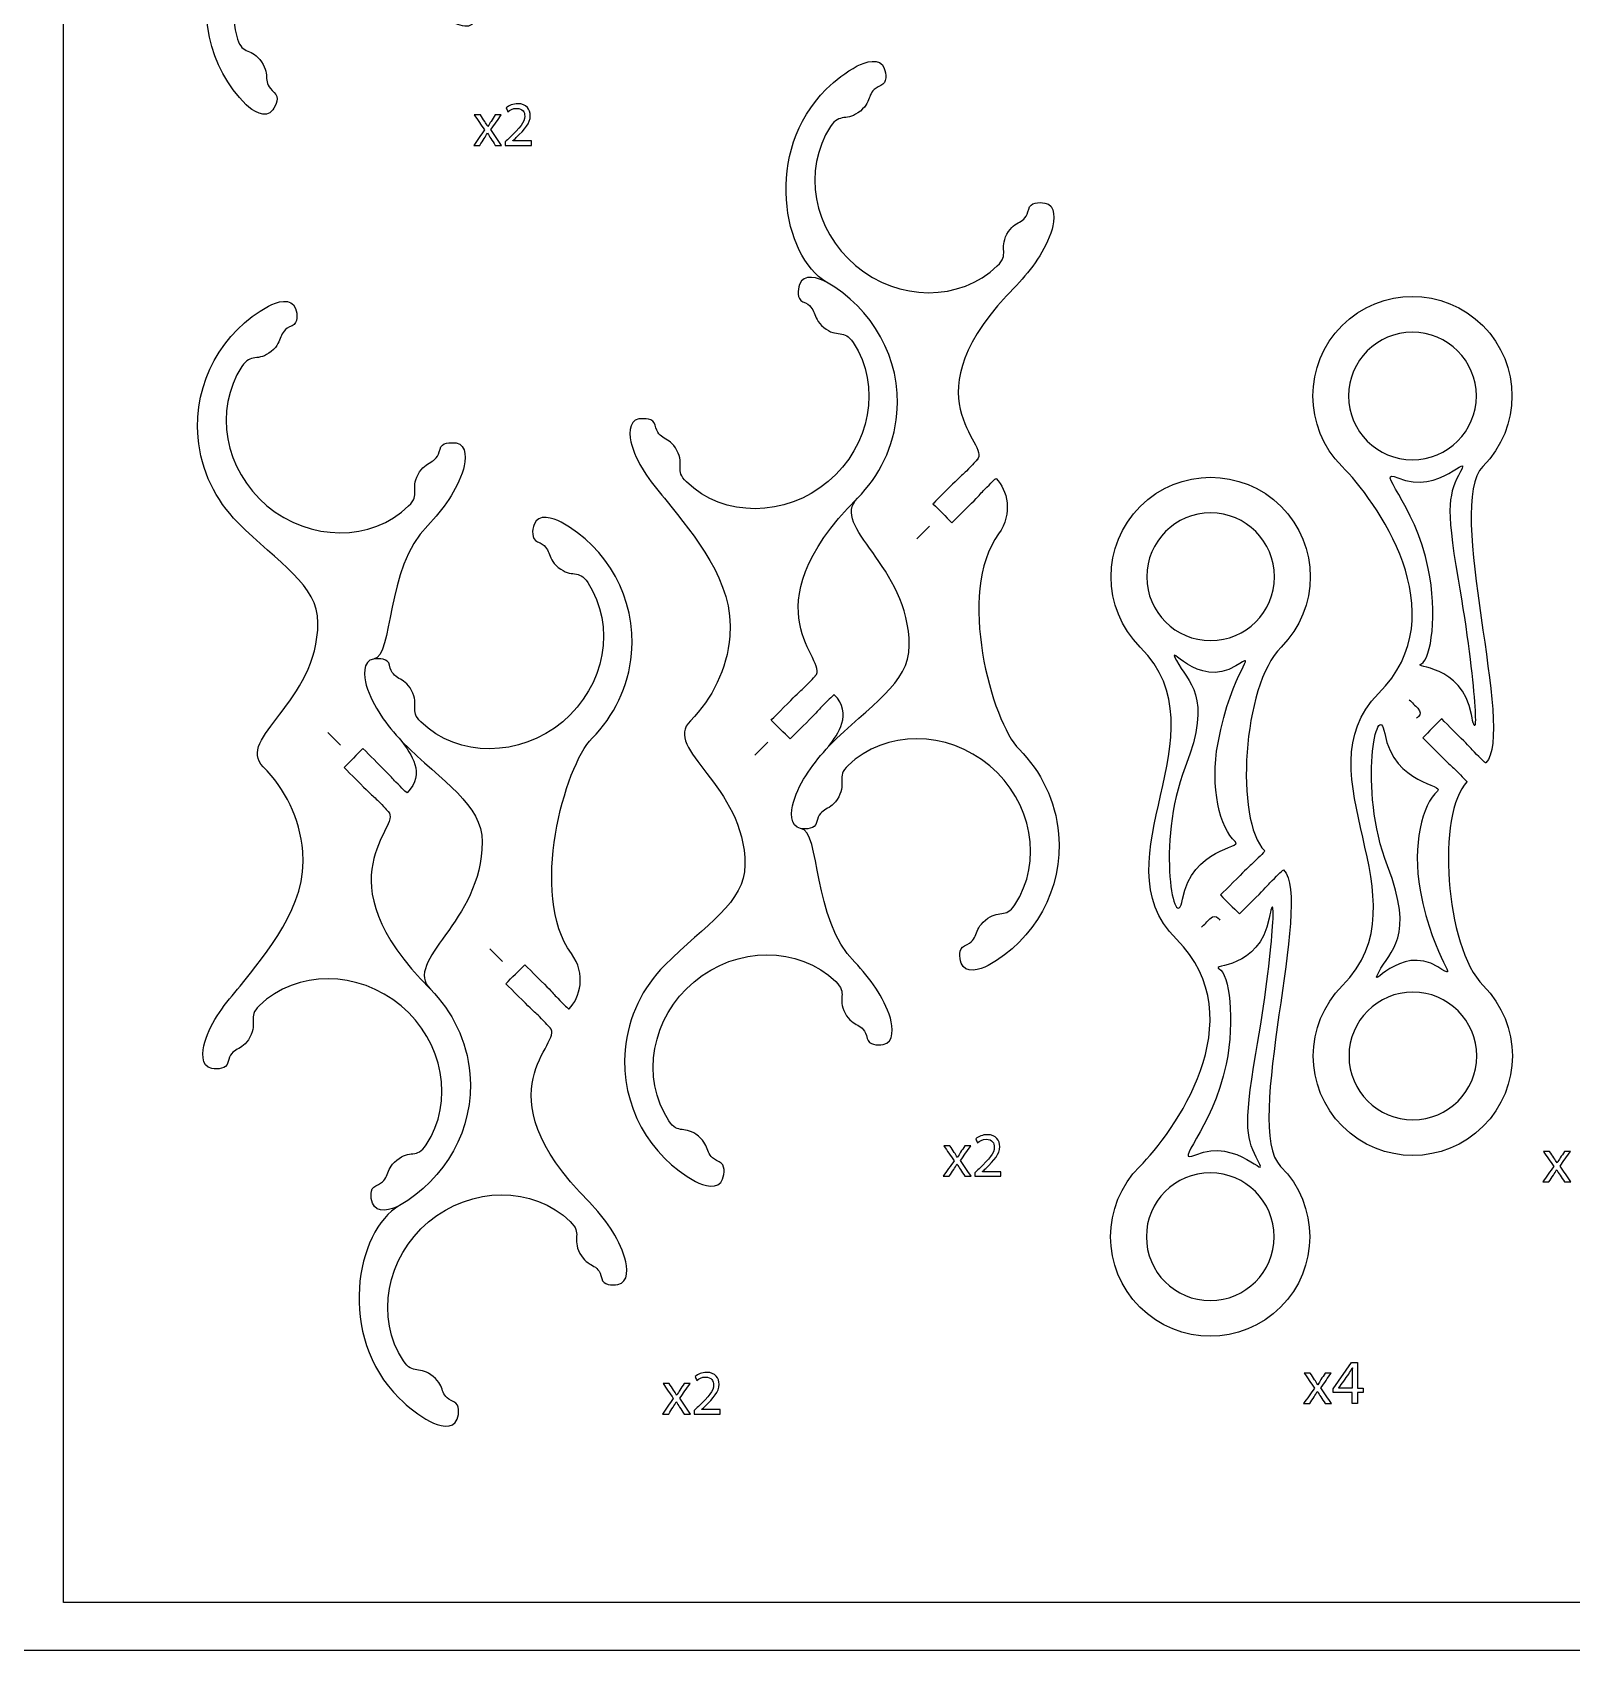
# Model space of a CAD drawing. Extents: x 0 to 620, y 0 to 360.
# Drawn here: x 210.1 to 382.6, y 0 to 181.4 of the extents above; entities that cross this region are included whole.
import ezdxf

# ---------------------------------------------------------------- set-up
doc = ezdxf.new("R2010")
doc.units = 0
doc.header["$MEASUREMENT"] = 0
doc.layers.add('DEFAULT', color=7, linetype='CONTINUOUS')

msp = doc.modelspace()

# ---------------------------------------------------------------- linework, layer by layer
at = {"layer": 'DEFAULT', "color": 36}
for points in [[(620, 0), (0, 0), (0, 360), (620, 360)], [(615.33, 5.38), (213.62, 5.38), (213.62, 355), (615.33, 355)], [(358.05, 27.69), (358.05, 28.94), (355.92, 28.94), (355.92, 29.35), (357.97, 32.28), (358.64, 32.28), (358.64, 29.43), (359.28, 29.43), (359.28, 28.94), (358.64, 28.94), (358.64, 27.69)]]:
    msp.add_lwpolyline(points, close=True, dxfattribs=at)
at = {"layer": 'DEFAULT', "color": 250}
for points in [[(310.69, 126.04), (309.26, 124.62)], [(244.69, 101.48), (243.27, 102.91)], [(292.55, 101.81), (291.12, 100.38)], [(262.83, 77.25), (261.4, 78.68)]]:
    msp.add_lwpolyline(points, dxfattribs=at)
at = {"layer": 'DEFAULT', "color": 1}
for points, knots in [([(237.91, 197.89), (234.79, 195.94), (232.05, 193.14), (230.69, 189.66), (228.41, 183.85), (229.94, 177.45), (234.09, 173.28), (234.78, 172.6), (236.31, 171.59), (237.07, 172.69), (237.44, 173.22), (237.86, 174.13), (237.25, 174.65), (235.79, 175.88), (236.89, 176.47), (235.83, 178.07), (234.75, 179.69), (233.67, 178.84), (233.13, 180.64), (231.48, 186.18), (234.53, 192.31), (240.24, 194.8), (245.97, 197.3), (252.62, 195.38), (255.49, 190.34), (256.43, 188.68), (255.21, 188.4), (255.56, 186.51), (255.86, 184.87), (257.2, 185.12), (257.06, 183.24), (257, 182.44), (257.95, 182.17), (258.59, 182.07), (259.85, 181.89), (260.21, 183.66), (260.2, 184.66), (260.34, 188.49), (258.51, 191.69), (255.96, 194.54), (248.61, 202.79), (259.64, 211.67), (259.06, 212.77), (258.98, 212.92), (258.73, 213.49), (258.28, 214.34), (258, 214.86), (257.85, 215.01), (257.4, 215.85), (256.99, 216.63), (255.75, 218.94), (255.75, 218.94), (256.63, 219.42), (257.51, 219.89), (258.39, 220.36), (258.39, 220.36), (259.63, 218.05), (260.05, 217.27), (260.51, 216.42), (260.55, 216.23), (260.83, 215.71), (261.29, 214.86), (261.66, 214.16), (261.7, 214.19), (265.09, 216.01), (264.08, 219.22), (261.95, 223.2), (261.12, 224.74), (259.47, 227.82), (258.64, 229.37), (255.33, 235.54), (249.34, 227.39), (256.9, 246.99), (260.99, 257.61), (262, 253.08), (265.17, 263.57), (265.8, 265.63), (264.68, 267.79), (262.66, 268.4), (262.61, 268.4), (262.38, 267.66), (262.1, 266.74), (261.93, 266.18), (261.92, 265.97), (261.65, 265.05), (261.39, 264.21), (260.63, 261.7), (260.63, 261.7), (259.67, 261.99), (258.72, 262.28), (257.76, 262.57), (257.76, 262.57), (258.52, 265.08), (258.77, 265.92), (259.05, 266.84), (259.15, 267.02), (259.33, 267.58), (259.6, 268.5), (259.83, 269.26), (259.79, 269.27), (259.25, 269.43), (261.42, 275.12), (260.76, 276.36), (259.94, 277.9), (258.29, 280.99), (257.46, 282.53), (256.67, 284.01), (253.46, 284.52), (252.79, 283.82), (252.75, 283.8), (253.12, 283.1), (253.57, 282.25), (253.85, 281.74), (253.99, 281.59), (254.45, 280.74), (254.86, 279.96), (256.1, 277.65), (256.1, 277.65), (255.22, 277.18), (254.34, 276.7), (253.46, 276.23), (253.46, 276.23), (252.22, 278.54), (251.81, 279.32), (251.34, 280.17), (251.29, 280.37), (251.02, 280.89), (250.56, 281.74), (250.19, 282.42), (250.14, 282.4), (249.26, 281.93), (249.09, 281.7), (248.69, 280.71), (248.68, 280.69), (246.75, 275.86), (246.75, 275.86), (247.05, 275.74), (247.36, 275.62), (247.67, 275.49), (260.66, 270.27), (232.83, 224.38), (245.83, 219.15), (246.05, 219.05), (246.44, 218.9), (246.75, 218.78), (246.75, 218.78), (244.82, 213.94), (244.81, 213.93), (243.07, 209.39), (243.38, 201.32), (237.91, 197.89)], [1, 1, 1, 1, 2, 2, 2, 3, 3, 3, 4, 4, 4, 5, 5, 5, 6, 6, 6, 7, 7, 7, 8, 8, 8, 9, 9, 9, 10, 10, 10, 11, 11, 11, 12, 12, 12, 13, 13, 13, 14, 14, 14, 15, 15, 15, 16, 16, 16, 17, 17, 17, 18, 18, 18, 26.502127, 26.502127, 26.502127, 27.502127, 27.502127, 27.502127, 28.502127, 28.502127, 28.502127, 29.502127, 29.502127, 29.502127, 30.502127, 30.502127, 30.502127, 31.502127, 31.502127, 31.502127, 32.502127, 32.502127, 32.502127, 33.502127, 33.502127, 33.502127, 34.502127, 34.502127, 34.502127, 35.502127, 35.502127, 35.502127, 36.502127, 36.502127, 36.502127, 37.502127, 37.502127, 37.502127, 46.007442, 46.007442, 46.007442, 47.007442, 47.007442, 47.007442, 48.007442, 48.007442, 48.007442, 49.007442, 49.007442, 49.007442, 50.007442, 50.007442, 50.007442, 51.007442, 51.007442, 51.007442, 52.007442, 52.007442, 52.007442, 53.007442, 53.007442, 53.007442, 54.007442, 54.007442, 54.007442, 55.007442, 55.007442, 55.007442, 63.514292, 63.514292, 63.514292, 64.514292, 64.514292, 64.514292, 65.514292, 65.514292, 65.514292, 66.514292, 66.514292, 66.514292, 67.514292, 67.514292, 67.514292, 68.514292, 68.514292, 68.514292, 71.320341, 71.320341, 71.320341, 72.320341, 72.320341, 72.320341, 73.320341, 73.320341, 73.320341, 74.320341, 74.320341, 74.320341, 75.320341, 75.320341, 75.320341, 75.320341]), ([(299.13, 153.4), (304.23, 150.47), (307.57, 144.88), (307.03, 138.66), (306.71, 134.93), (305.05, 131.64), (302.61, 129.17), (299.41, 125.97), (308.41, 121.62), (308.41, 112.65), (308.41, 108.42), (304.02, 106), (299.41, 101.39), (297.72, 99.53), (296.18, 97.52), (295.42, 95.1), (295.13, 94.14), (294.98, 92.33), (296.24, 92.16), (296.88, 92.07), (297.86, 92.06), (298.03, 92.84), (298.44, 94.68), (299.59, 93.98), (300.5, 95.69), (301.4, 97.38), (300.18, 97.88), (301.55, 99.21), (305.72, 103.24), (312.65, 103.19), (317.43, 99.18), (322.21, 95.17), (323.4, 88.43), (320.25, 83.59), (319.23, 82.01), (318.43, 83.13), (316.94, 81.88), (315.47, 80.65), (316.35, 79.77), (314.61, 79), (313.88, 78.68), (314.02, 77.69), (314.23, 77.07), (314.64, 75.8), (316.4, 76.33), (317.25, 76.8), (322.41, 79.62), (325.69, 85.32), (325.15, 91.55), (324.82, 95.27), (323.17, 98.57), (320.72, 101.03), (317.66, 104.11), (313.63, 118.61), (318.41, 125.17), (320.08, 127.46), (319.4, 130.11), (318.14, 131.37), (318.09, 131.42), (317.55, 130.85), (316.87, 130.17), (316.45, 129.75), (316.35, 129.58), (315.67, 128.89), (315.05, 128.27), (313.19, 126.42), (313.19, 126.42), (312.48, 127.13), (311.77, 127.83), (311.07, 128.54), (311.07, 128.54), (312.92, 130.4), (313.54, 131.02), (314.23, 131.7), (314.4, 131.8), (314.82, 132.22), (315.5, 132.9), (315.98, 133.46), (316.02, 133.49), (317.71, 135.18), (307.79, 140.38), (320.43, 153.03), (322.16, 154.86), (323.66, 156.9), (324.41, 159.32), (324.71, 160.27), (324.86, 162.08), (323.6, 162.26), (322.95, 162.35), (321.97, 162.36), (321.8, 161.58), (321.4, 159.73), (320.27, 160.48), (319.36, 158.77), (318.45, 157.07), (319.66, 156.53), (318.28, 155.21), (314.11, 151.18), (307.19, 151.22), (302.4, 155.24), (297.63, 159.24), (296.43, 165.99), (299.58, 170.83), (300.61, 172.41), (301.45, 171.33), (302.93, 172.57), (304.41, 173.81), (303.48, 174.65), (305.23, 175.42), (305.96, 175.74), (305.81, 176.73), (305.61, 177.35), (305.19, 178.62), (303.44, 178.08), (302.59, 177.62), (301.3, 176.91), (300.13, 176.03), (299.11, 175.01), (292.05, 168.07), (294.25, 156.21), (299.13, 153.4)], [1, 1, 1, 1, 2, 2, 2, 3, 3, 3, 4, 4, 4, 5, 5, 5, 6, 6, 6, 7, 7, 7, 8, 8, 8, 9, 9, 9, 10, 10, 10, 11, 11, 11, 12, 12, 12, 13, 13, 13, 14, 14, 14, 15, 15, 15, 16, 16, 16, 17, 17, 17, 18, 18, 18, 19, 19, 19, 20, 20, 20, 21, 21, 21, 22, 22, 22, 23, 23, 23, 31.513566, 31.513566, 31.513566, 32.513566, 32.513566, 32.513566, 33.513566, 33.513566, 33.513566, 34.513566, 34.513566, 34.513566, 35.513566, 35.513566, 35.513566, 36.513566, 36.513566, 36.513566, 37.513566, 37.513566, 37.513566, 38.513566, 38.513566, 38.513566, 39.513566, 39.513566, 39.513566, 40.513566, 40.513566, 40.513566, 41.513566, 41.513566, 41.513566, 42.513566, 42.513566, 42.513566, 43.513566, 43.513566, 43.513566, 44.513566, 44.513566, 44.513566, 45.513566, 45.513566, 45.513566, 46.513566, 46.513566, 46.513566, 47.513566, 47.513566, 47.513566, 48.513566, 48.513566, 48.513566, 48.513566]), ([(299.13, 153.4), (298.27, 153.87), (296.53, 154.4), (296.11, 153.13), (295.91, 152.51), (295.76, 151.52), (296.49, 151.2), (298.24, 150.43), (297.35, 149.56), (298.83, 148.32), (300.31, 147.08), (301.11, 148.2), (302.14, 146.61), (305.29, 141.77), (304.09, 135.03), (299.32, 131.03), (294.53, 127.01), (287.61, 126.97), (283.44, 130.99), (282.06, 132.32), (283.28, 132.83), (282.38, 134.53), (281.47, 136.24), (280.32, 135.52), (279.92, 137.36), (279.75, 138.14), (278.77, 138.13), (278.12, 138.05), (276.86, 137.87), (277.01, 136.06), (277.31, 135.11), (278.06, 132.68), (279.64, 130.71), (281.29, 128.81), (284.16, 125.07), (288.85, 119.93), (288.31, 113.71), (287.98, 109.99), (286.33, 106.69), (283.88, 104.22), (280.68, 101.03), (290, 97.05), (290, 88.08), (290, 83.85), (285.61, 81.43), (281, 76.82), (278.55, 74.36), (276.9, 71.06), (276.57, 67.33), (276.03, 61.11), (279.31, 55.41), (284.47, 52.59), (285.32, 52.12), (287.08, 51.58), (287.49, 52.85), (287.7, 53.47), (287.84, 54.47), (287.11, 54.79), (285.37, 55.56), (286.25, 56.43), (284.78, 57.67), (283.29, 58.91), (282.49, 57.8), (281.47, 59.37), (278.32, 64.22), (279.51, 70.96), (284.29, 74.96), (289.07, 78.98), (296, 79.02), (300.17, 74.99), (301.54, 73.67), (300.32, 73.16), (301.22, 71.46), (302.14, 69.75), (303.28, 70.47), (303.69, 68.63), (303.86, 67.85), (304.84, 67.85), (305.48, 67.94), (306.74, 68.12), (306.59, 69.93), (306.3, 70.88), (305.54, 73.3), (304.04, 75.35), (302.31, 77.17), (297.47, 82.01), (298.53, 91.82), (296.24, 92.16)], [0, 0, 0, 0, 1.034828, 1.034828, 1.034828, 2.069655, 2.069655, 2.069655, 3.104483, 3.104483, 3.104483, 4.13931, 4.13931, 4.13931, 5.174138, 5.174138, 5.174138, 6.208966, 6.208966, 6.208966, 7.243793, 7.243793, 7.243793, 8.278621, 8.278621, 8.278621, 9.313448, 9.313448, 9.313448, 10.348276, 10.348276, 10.348276, 11.383103, 11.383103, 11.383103, 12.417931, 12.417931, 12.417931, 13.452759, 13.452759, 13.452759, 14.487586, 14.487586, 14.487586, 15.522414, 15.522414, 15.522414, 16.557241, 16.557241, 16.557241, 17.592069, 17.592069, 17.592069, 18.626897, 18.626897, 18.626897, 19.661724, 19.661724, 19.661724, 20.696552, 20.696552, 20.696552, 21.731379, 21.731379, 21.731379, 22.766207, 22.766207, 22.766207, 23.801034, 23.801034, 23.801034, 24.835862, 24.835862, 24.835862, 25.87069, 25.87069, 25.87069, 26.905517, 26.905517, 26.905517, 27.940345, 27.940345, 27.940345, 28.975172, 28.975172, 28.975172, 30.01, 30.01, 30.01, 30.01]), ([(373.02, 99.5), (376.41, 102.88), (368.37, 128.42), (372.69, 132.74), (377.04, 137.1), (377.04, 144.16), (372.69, 148.52), (368.33, 152.87), (361.27, 152.87), (356.91, 148.52), (352.56, 144.16), (352.56, 137.1), (356.91, 132.74), (360.58, 129.07), (370.01, 116.28), (361, 107.27), (351.99, 98.26), (366.65, 84.24), (356.96, 74.54), (352.6, 70.19), (352.6, 63.12), (356.96, 58.77), (361.31, 54.41), (368.38, 54.41), (372.73, 58.77), (377.09, 63.12), (377.09, 70.19), (372.73, 74.54), (368.42, 78.86), (367.52, 93.99), (370.9, 97.37), (370.94, 97.41), (370.38, 97.96), (369.7, 98.65), (369.29, 99.06), (369.11, 99.16), (368.43, 99.84), (367.81, 100.47), (365.95, 102.32), (365.95, 102.32), (366.66, 103.03), (367.37, 103.74), (368.07, 104.45), (368.07, 104.45), (369.93, 102.59), (370.55, 101.97), (371.23, 101.28), (371.34, 101.11), (371.75, 100.7), (372.42, 100.03), (372.96, 99.5), (373.02, 99.5)], [1, 1, 1, 1, 2, 2, 2, 3, 3, 3, 4, 4, 4, 5, 5, 5, 6, 6, 6, 7, 7, 7, 8, 8, 8, 9, 9, 9, 10, 10, 10, 11, 11, 11, 12, 12, 12, 13, 13, 13, 14, 14, 14, 22.514273, 22.514273, 22.514273, 23.514273, 23.514273, 23.514273, 24.514273, 24.514273, 24.514273, 25.514273, 25.514273, 25.514273, 25.514273]), ([(251.28, 49.89), (250.41, 49.43), (248.67, 48.9), (248.25, 50.16), (248.05, 50.78), (247.9, 51.77), (248.63, 52.1), (250.38, 52.87), (249.49, 53.74), (250.97, 54.97), (252.45, 56.22), (253.25, 55.1), (254.28, 56.68), (257.43, 61.53), (256.23, 68.27), (251.46, 72.27), (246.67, 76.29), (239.75, 76.33), (235.58, 72.3), (234.2, 70.98), (235.43, 70.47), (234.52, 68.77), (233.61, 67.06), (232.46, 67.78), (232.06, 65.94), (231.89, 65.16), (230.91, 65.16), (230.26, 65.25), (229, 65.43), (229.15, 67.24), (229.45, 68.19), (230.2, 70.61), (231.78, 72.59), (233.43, 74.48), (236.3, 78.23), (240.99, 83.36), (240.45, 89.59), (240.12, 93.31), (238.47, 96.61), (236.02, 99.07), (232.83, 102.27), (242.14, 106.25), (242.14, 115.21), (242.14, 119.45), (237.75, 121.86), (233.14, 126.48), (230.69, 128.94), (229.04, 132.24), (228.72, 135.97), (228.17, 142.19), (231.45, 147.89), (236.61, 150.71), (237.46, 151.18), (239.22, 151.71), (239.63, 150.44), (239.84, 149.82), (239.98, 148.83), (239.25, 148.51), (237.51, 147.74), (238.39, 146.87), (236.92, 145.63), (235.43, 144.39), (234.63, 145.5), (233.61, 143.92), (230.46, 139.08), (231.65, 132.34), (236.43, 128.33), (241.21, 124.32), (248.14, 124.27), (252.31, 128.3), (253.68, 129.63), (252.46, 130.14), (253.36, 131.83), (254.28, 133.55), (255.42, 132.83), (255.83, 134.67), (256, 135.45), (256.98, 135.44), (257.63, 135.36), (258.88, 135.18), (258.73, 133.37), (258.44, 132.42), (257.68, 129.99), (256.18, 127.95), (254.45, 126.12), (249.61, 121.28), (250.67, 111.48), (248.38, 111.14)], [0, 0, 0, 0, 1.034828, 1.034828, 1.034828, 2.069655, 2.069655, 2.069655, 3.104483, 3.104483, 3.104483, 4.13931, 4.13931, 4.13931, 5.174138, 5.174138, 5.174138, 6.208966, 6.208966, 6.208966, 7.243793, 7.243793, 7.243793, 8.278621, 8.278621, 8.278621, 9.313448, 9.313448, 9.313448, 10.348276, 10.348276, 10.348276, 11.383103, 11.383103, 11.383103, 12.417931, 12.417931, 12.417931, 13.452759, 13.452759, 13.452759, 14.487586, 14.487586, 14.487586, 15.522414, 15.522414, 15.522414, 16.557241, 16.557241, 16.557241, 17.592069, 17.592069, 17.592069, 18.626897, 18.626897, 18.626897, 19.661724, 19.661724, 19.661724, 20.696552, 20.696552, 20.696552, 21.731379, 21.731379, 21.731379, 22.766207, 22.766207, 22.766207, 23.801034, 23.801034, 23.801034, 24.835862, 24.835862, 24.835862, 25.87069, 25.87069, 25.87069, 26.905517, 26.905517, 26.905517, 27.940345, 27.940345, 27.940345, 28.975172, 28.975172, 28.975172, 30.01, 30.01, 30.01, 30.01]), ([(357.65, 140.63), (357.65, 144.58), (360.85, 147.78), (364.8, 147.78), (368.75, 147.78), (371.96, 144.58), (371.96, 140.63), (371.96, 136.68), (368.75, 133.47), (364.8, 133.47), (360.85, 133.47), (357.65, 136.68), (357.65, 140.63)], [1, 1, 1, 1, 2, 2, 2, 3, 3, 3, 4, 4, 4, 5, 5, 5, 5]), ([(349.09, 86.32), (348.67, 85.91), (348.57, 85.74), (347.89, 85.05), (347.27, 84.43), (345.41, 82.58), (345.41, 82.58), (344.7, 83.28), (344, 83.99), (343.29, 84.7), (343.29, 84.7), (345.14, 86.55), (345.76, 87.18), (346.45, 87.86), (346.62, 87.96), (347.04, 88.37), (347.72, 89.06), (348.28, 89.61), (348.24, 89.65), (344.86, 93.03), (345.76, 108.16), (350.07, 112.48), (354.43, 116.83), (354.43, 123.9), (350.07, 128.25), (345.71, 132.61), (338.65, 132.61), (334.3, 128.25), (329.94, 123.9), (329.94, 116.83), (334.3, 112.48), (343.99, 102.78), (329.33, 88.76), (338.34, 79.75), (347.34, 70.74), (337.92, 57.95), (334.25, 54.28), (329.89, 49.92), (329.89, 42.86), (334.25, 38.5), (338.61, 34.15), (345.67, 34.15), (350.03, 38.5), (354.38, 42.86), (354.38, 49.92), (350.03, 54.28), (345.71, 58.6), (353.74, 84.14), (350.36, 87.52), (350.3, 87.52), (349.76, 86.99), (349.09, 86.32)], [1, 1, 1, 1, 2, 2, 2, 3, 3, 3, 11.513566, 11.513566, 11.513566, 12.513566, 12.513566, 12.513566, 13.513566, 13.513566, 13.513566, 14.513566, 14.513566, 14.513566, 15.513566, 15.513566, 15.513566, 16.513566, 16.513566, 16.513566, 17.513566, 17.513566, 17.513566, 18.513566, 18.513566, 18.513566, 19.513566, 19.513566, 19.513566, 20.513566, 20.513566, 20.513566, 21.513566, 21.513566, 21.513566, 22.513566, 22.513566, 22.513566, 23.513566, 23.513566, 23.513566, 24.513566, 24.513566, 24.513566, 25.513566, 25.513566, 25.513566, 25.513566]), ([(299.41, 101.39), (300.36, 102.71), (302.14, 105.02), (300, 107.14), (299.95, 107.19), (299.42, 106.62), (298.73, 105.94), (298.32, 105.52), (298.21, 105.35), (297.53, 104.66), (296.91, 104.04), (295.05, 102.19), (295.05, 102.19), (294.35, 102.89), (293.64, 103.6), (292.93, 104.31), (292.93, 104.31), (294.79, 106.17), (295.41, 106.79), (296.09, 107.47), (296.26, 107.57), (296.68, 107.99), (297.36, 108.67), (297.85, 109.22), (297.88, 109.26), (299.57, 110.95), (289.97, 116.53), (302.61, 129.17)], [0, 0, 0, 0, 1, 1, 1, 2, 2, 2, 3, 3, 3, 4, 4, 4, 12.513566, 12.513566, 12.513566, 13.513566, 13.513566, 13.513566, 14.513566, 14.513566, 14.513566, 15.513566, 15.513566, 15.513566, 16.513566, 16.513566, 16.513566, 16.513566]), ([(251.28, 49.89), (256.37, 52.82), (259.71, 58.42), (259.17, 64.64), (258.85, 68.37), (257.19, 71.66), (254.75, 74.13), (251.55, 77.33), (260.55, 81.68), (260.55, 90.64), (260.55, 94.88), (256.16, 97.29), (251.55, 101.91), (249.86, 103.77), (248.32, 105.78), (247.56, 108.2), (247.27, 109.15), (247.12, 110.96), (248.38, 111.14), (249.02, 111.23), (250.01, 111.23), (250.17, 110.45), (250.58, 108.61), (251.73, 109.32), (252.64, 107.61), (253.54, 105.91), (252.32, 105.41), (253.69, 104.09), (257.86, 100.06), (264.79, 100.1), (269.57, 104.12), (274.35, 108.12), (275.54, 114.87), (272.39, 119.71), (271.37, 121.29), (270.57, 120.17), (269.08, 121.42), (267.61, 122.65), (268.49, 123.53), (266.75, 124.3), (266.02, 124.62), (266.16, 125.61), (266.37, 126.23), (266.78, 127.5), (268.54, 126.96), (269.39, 126.5), (274.55, 123.67), (277.83, 117.97), (277.29, 111.75), (276.96, 108.03), (275.31, 104.73), (272.86, 102.26), (269.8, 99.19), (265.77, 84.68), (270.55, 78.13), (272.22, 75.84), (271.54, 73.19), (270.28, 71.93), (270.23, 71.88), (269.69, 72.44), (269.01, 73.13), (268.59, 73.54), (268.49, 73.72), (267.81, 74.4), (267.19, 75.02), (265.33, 76.88), (265.33, 76.88), (264.62, 76.17), (263.91, 75.46), (263.21, 74.75), (263.21, 74.75), (265.06, 72.9), (265.68, 72.28), (266.37, 71.59), (266.54, 71.5), (266.96, 71.08), (267.64, 70.39), (268.12, 69.84), (268.16, 69.81), (269.85, 68.12), (259.93, 62.91), (272.57, 50.27), (274.3, 48.44), (275.8, 46.4), (276.55, 43.98), (276.85, 43.02), (277, 41.21), (275.74, 41.04), (275.09, 40.95), (274.11, 40.94), (273.94, 41.72), (273.54, 43.56), (272.41, 42.81), (271.5, 44.53), (270.59, 46.22), (271.8, 46.76), (270.42, 48.09), (266.25, 52.12), (259.33, 52.07), (254.54, 48.06), (249.77, 44.05), (248.57, 37.31), (251.72, 32.47), (252.75, 30.89), (253.59, 31.97), (255.07, 30.72), (256.55, 29.49), (255.62, 28.65), (257.37, 27.88), (258.1, 27.56), (257.95, 26.57), (257.75, 25.95), (257.33, 24.68), (255.58, 25.21), (254.73, 25.68), (253.44, 26.38), (252.27, 27.26), (251.25, 28.29), (244.19, 35.22), (246.39, 47.09), (251.28, 49.89)], [1, 1, 1, 1, 2, 2, 2, 3, 3, 3, 4, 4, 4, 5, 5, 5, 6, 6, 6, 7, 7, 7, 8, 8, 8, 9, 9, 9, 10, 10, 10, 11, 11, 11, 12, 12, 12, 13, 13, 13, 14, 14, 14, 15, 15, 15, 16, 16, 16, 17, 17, 17, 18, 18, 18, 19, 19, 19, 20, 20, 20, 21, 21, 21, 22, 22, 22, 23, 23, 23, 31.513566, 31.513566, 31.513566, 32.513566, 32.513566, 32.513566, 33.513566, 33.513566, 33.513566, 34.513566, 34.513566, 34.513566, 35.513566, 35.513566, 35.513566, 36.513566, 36.513566, 36.513566, 37.513566, 37.513566, 37.513566, 38.513566, 38.513566, 38.513566, 39.513566, 39.513566, 39.513566, 40.513566, 40.513566, 40.513566, 41.513566, 41.513566, 41.513566, 42.513566, 42.513566, 42.513566, 43.513566, 43.513566, 43.513566, 44.513566, 44.513566, 44.513566, 45.513566, 45.513566, 45.513566, 46.513566, 46.513566, 46.513566, 47.513566, 47.513566, 47.513566, 48.513566, 48.513566, 48.513566, 48.513566]), ([(342.18, 127.52), (346.13, 127.52), (349.34, 124.32), (349.34, 120.36), (349.34, 116.41), (346.13, 113.21), (342.18, 113.21), (338.23, 113.21), (335.03, 116.41), (335.03, 120.36), (335.03, 124.32), (338.23, 127.52), (342.18, 127.52)], [1, 1, 1, 1, 2, 2, 2, 3, 3, 3, 4, 4, 4, 5, 5, 5, 5]), ([(251.55, 101.91), (252.5, 100.59), (254.28, 98.28), (252.14, 96.16), (252.09, 96.11), (251.56, 96.68), (250.87, 97.36), (250.46, 97.78), (250.35, 97.95), (249.67, 98.63), (248.84, 99.46), (248.02, 100.29), (247.19, 101.11), (246.49, 100.4), (245.78, 99.7), (245.07, 98.99), (245.07, 98.99), (246.93, 97.13), (247.55, 96.51), (248.23, 95.83), (248.4, 95.73), (248.82, 95.31), (249.5, 94.63), (249.99, 94.07), (250.02, 94.04), (251.71, 92.35), (242.11, 86.77), (254.75, 74.13)], [0, 0, 0, 0, 1, 1, 1, 2, 2, 2, 3, 3, 3, 12.927779, 12.927779, 12.927779, 21.441345, 21.441345, 21.441345, 22.441345, 22.441345, 22.441345, 23.441345, 23.441345, 23.441345, 24.441345, 24.441345, 24.441345, 25.441345, 25.441345, 25.441345, 25.441345]), ([(357.69, 66.66), (357.69, 70.61), (360.89, 73.81), (364.85, 73.81), (368.8, 73.81), (372, 70.61), (372, 66.66), (372, 62.7), (368.8, 59.5), (364.85, 59.5), (360.89, 59.5), (357.69, 62.7), (357.69, 66.66)], [1, 1, 1, 1, 2, 2, 2, 3, 3, 3, 4, 4, 4, 5, 5, 5, 5]), ([(342.14, 53.55), (346.09, 53.55), (349.3, 50.34), (349.3, 46.39), (349.3, 42.44), (346.09, 39.24), (342.14, 39.24), (338.19, 39.24), (334.98, 42.44), (334.98, 46.39), (334.98, 50.34), (338.19, 53.55), (342.14, 53.55)], [1, 1, 1, 1, 2, 2, 2, 3, 3, 3, 4, 4, 4, 5, 5, 5, 5])]:
    msp.add_open_spline(points, degree=3, knots=knots, dxfattribs=at)
at = {"layer": 'DEFAULT', "color": 36}
for points, knots in [([(263.13, 168.72), (263.13, 168.85), (263.13, 168.98), (263.13, 169.1), (263.29, 169.26), (263.45, 169.42), (263.61, 169.58), (264.79, 170.69), (265.31, 171.28), (265.32, 171.98), (265.32, 172.44), (265.1, 172.87), (264.41, 172.87), (263.99, 172.87), (263.65, 172.66), (263.44, 172.48), (263.37, 172.63), (263.31, 172.77), (263.24, 172.92), (263.56, 173.19), (264.01, 173.39), (264.54, 173.39), (265.53, 173.39), (265.94, 172.71), (265.94, 172.05), (265.94, 171.21), (265.33, 170.52), (264.36, 169.59), (264.24, 169.48), (264.12, 169.36), (263.99, 169.25), (263.99, 169.25), (263.99, 169.24), (263.99, 169.24), (264.68, 169.24), (265.37, 169.24), (266.06, 169.24), (266.06, 169.07), (266.06, 168.89), (266.06, 168.72), (265.08, 168.72), (264.1, 168.72), (263.13, 168.72)], [8.302, 8.302, 8.302, 8.302, 9.382, 9.382, 9.382, 11.306235, 11.306235, 11.306235, 12.306235, 12.306235, 12.306235, 13.306235, 13.306235, 13.306235, 14.306235, 14.306235, 14.306235, 15.666823, 15.666823, 15.666823, 16.666823, 16.666823, 16.666823, 17.666823, 17.666823, 17.666823, 18.666823, 18.666823, 18.666823, 20.083581, 20.083581, 20.083581, 20.123581, 20.123581, 20.123581, 25.965581, 25.965581, 25.965581, 27.425581, 27.425581, 27.425581, 35.727581, 35.727581, 35.727581, 35.727581]), ([(260.35, 172.14), (260.51, 171.89), (260.67, 171.65), (260.83, 171.4), (260.96, 171.21), (261.07, 171.04), (261.18, 170.85), (261.19, 170.85), (261.19, 170.85), (261.2, 170.85), (261.31, 171.05), (261.43, 171.23), (261.54, 171.41), (261.7, 171.65), (261.86, 171.89), (262.02, 172.14), (262.24, 172.14), (262.47, 172.14), (262.69, 172.14), (262.3, 171.59), (261.91, 171.04), (261.53, 170.49), (261.93, 169.9), (262.33, 169.31), (262.73, 168.72), (262.49, 168.72), (262.25, 168.72), (262.02, 168.72), (261.85, 168.98), (261.69, 169.23), (261.52, 169.49), (261.38, 169.69), (261.27, 169.88), (261.15, 170.08), (261.15, 170.08), (261.14, 170.08), (261.14, 170.08), (261.02, 169.87), (260.9, 169.7), (260.78, 169.49), (260.61, 169.23), (260.45, 168.98), (260.28, 168.72), (260.06, 168.72), (259.83, 168.72), (259.6, 168.72), (260, 169.3), (260.41, 169.88), (260.81, 170.47), (260.43, 171.02), (260.04, 171.58), (259.66, 172.14), (259.89, 172.14), (260.12, 172.14), (260.35, 172.14)], [0, 0, 0, 0, 2.49671, 2.49671, 2.49671, 3.49671, 3.49671, 3.49671, 3.55771, 3.55771, 3.55771, 4.55771, 4.55771, 4.55771, 7.026151, 7.026151, 7.026151, 8.927151, 8.927151, 8.927151, 14.655009, 14.655009, 14.655009, 20.702323, 20.702323, 20.702323, 22.702323, 22.702323, 22.702323, 25.304853, 25.304853, 25.304853, 26.304853, 26.304853, 26.304853, 26.344853, 26.344853, 26.344853, 27.344853, 27.344853, 27.344853, 29.937064, 29.937064, 29.937064, 31.877064, 31.877064, 31.877064, 37.89844, 37.89844, 37.89844, 43.66264, 43.66264, 43.66264, 45.62264, 45.62264, 45.62264, 45.62264]), ([(312.97, 56.58), (313.13, 56.34), (313.29, 56.09), (313.46, 55.85), (313.58, 55.66), (313.69, 55.48), (313.8, 55.29), (313.81, 55.29), (313.81, 55.29), (313.82, 55.29), (313.93, 55.5), (314.05, 55.67), (314.16, 55.86), (314.32, 56.1), (314.48, 56.34), (314.64, 56.58), (314.86, 56.58), (315.09, 56.58), (315.31, 56.58), (314.92, 56.03), (314.53, 55.48), (314.15, 54.93), (314.55, 54.34), (314.95, 53.76), (315.35, 53.17), (315.11, 53.17), (314.88, 53.17), (314.64, 53.17), (314.47, 53.42), (314.31, 53.68), (314.14, 53.94), (314.01, 54.14), (313.89, 54.33), (313.77, 54.53), (313.77, 54.53), (313.76, 54.53), (313.76, 54.53), (313.65, 54.32), (313.53, 54.14), (313.4, 53.94), (313.23, 53.68), (313.07, 53.42), (312.9, 53.17), (312.68, 53.17), (312.45, 53.17), (312.22, 53.17), (312.62, 53.75), (313.03, 54.33), (313.43, 54.91), (313.05, 55.47), (312.66, 56.03), (312.28, 56.58), (312.51, 56.58), (312.74, 56.58), (312.97, 56.58)], [0, 0, 0, 0, 2.49671, 2.49671, 2.49671, 3.49671, 3.49671, 3.49671, 3.55771, 3.55771, 3.55771, 4.55771, 4.55771, 4.55771, 7.026151, 7.026151, 7.026151, 8.927151, 8.927151, 8.927151, 14.655009, 14.655009, 14.655009, 20.702323, 20.702323, 20.702323, 22.702323, 22.702323, 22.702323, 25.304853, 25.304853, 25.304853, 26.304853, 26.304853, 26.304853, 26.344853, 26.344853, 26.344853, 27.344853, 27.344853, 27.344853, 29.937064, 29.937064, 29.937064, 31.877064, 31.877064, 31.877064, 37.89844, 37.89844, 37.89844, 43.66264, 43.66264, 43.66264, 45.62264, 45.62264, 45.62264, 45.62264]), ([(315.75, 53.17), (315.75, 53.3), (315.75, 53.42), (315.75, 53.55), (315.91, 53.71), (316.07, 53.86), (316.23, 54.02), (317.41, 55.14), (317.94, 55.73), (317.94, 56.42), (317.94, 56.89), (317.72, 57.32), (317.03, 57.32), (316.62, 57.32), (316.27, 57.11), (316.06, 56.93), (315.99, 57.08), (315.93, 57.22), (315.86, 57.37), (316.18, 57.64), (316.63, 57.83), (317.16, 57.83), (318.15, 57.83), (318.56, 57.16), (318.56, 56.5), (318.56, 55.65), (317.95, 54.97), (316.98, 54.04), (316.86, 53.92), (316.74, 53.81), (316.62, 53.7), (316.62, 53.69), (316.62, 53.69), (316.62, 53.68), (317.3, 53.68), (317.99, 53.68), (318.68, 53.68), (318.68, 53.51), (318.68, 53.34), (318.68, 53.17), (317.7, 53.17), (316.72, 53.17), (315.75, 53.17)], [8.302, 8.302, 8.302, 8.302, 9.382, 9.382, 9.382, 11.306235, 11.306235, 11.306235, 12.306235, 12.306235, 12.306235, 13.306235, 13.306235, 13.306235, 14.306235, 14.306235, 14.306235, 15.666823, 15.666823, 15.666823, 16.666823, 16.666823, 16.666823, 17.666823, 17.666823, 17.666823, 18.666823, 18.666823, 18.666823, 20.083581, 20.083581, 20.083581, 20.123581, 20.123581, 20.123581, 25.965581, 25.965581, 25.965581, 27.425581, 27.425581, 27.425581, 35.727581, 35.727581, 35.727581, 35.727581]), ([(380.17, 55.96), (380.33, 55.71), (380.49, 55.47), (380.65, 55.22), (380.78, 55.03), (380.89, 54.86), (381, 54.67), (381.01, 54.67), (381.01, 54.67), (381.02, 54.67), (381.13, 54.87), (381.25, 55.05), (381.36, 55.23), (381.52, 55.47), (381.68, 55.71), (381.84, 55.96), (382.06, 55.96), (382.29, 55.96), (382.51, 55.96), (382.12, 55.41), (381.73, 54.86), (381.34, 54.31), (381.74, 53.72), (382.14, 53.13), (382.54, 52.54), (382.31, 52.54), (382.07, 52.54), (381.84, 52.54), (381.67, 52.8), (381.5, 53.05), (381.34, 53.31), (381.2, 53.51), (381.09, 53.7), (380.97, 53.9), (380.97, 53.9), (380.96, 53.9), (380.96, 53.9), (380.84, 53.69), (380.72, 53.51), (380.6, 53.31), (380.43, 53.05), (380.27, 52.8), (380.1, 52.54), (379.87, 52.54), (379.65, 52.54), (379.42, 52.54), (379.82, 53.12), (380.23, 53.7), (380.63, 54.28), (380.25, 54.84), (379.86, 55.4), (379.47, 55.96), (379.7, 55.96), (379.94, 55.96), (380.17, 55.96)], [0, 0, 0, 0, 2.49671, 2.49671, 2.49671, 3.49671, 3.49671, 3.49671, 3.55771, 3.55771, 3.55771, 4.55771, 4.55771, 4.55771, 7.025316, 7.025316, 7.025316, 8.926316, 8.926316, 8.926316, 14.654175, 14.654175, 14.654175, 20.701488, 20.701488, 20.701488, 22.701488, 22.701488, 22.701488, 25.304018, 25.304018, 25.304018, 26.304018, 26.304018, 26.304018, 26.344018, 26.344018, 26.344018, 27.344018, 27.344018, 27.344018, 29.93623, 29.93623, 29.93623, 31.87623, 31.87623, 31.87623, 37.897605, 37.897605, 37.897605, 43.661805, 43.661805, 43.661805, 45.621805, 45.621805, 45.621805, 45.621805]), ([(284.29, 26.52), (284.29, 26.65), (284.29, 26.78), (284.29, 26.9), (284.45, 27.06), (284.61, 27.22), (284.78, 27.38), (285.95, 28.49), (286.48, 29.08), (286.48, 29.77), (286.48, 30.24), (286.26, 30.67), (285.57, 30.67), (285.16, 30.67), (284.81, 30.46), (284.6, 30.28), (284.53, 30.43), (284.47, 30.57), (284.4, 30.72), (284.72, 30.99), (285.17, 31.19), (285.7, 31.19), (286.69, 31.19), (287.1, 30.51), (287.1, 29.85), (287.1, 29.01), (286.49, 28.32), (285.52, 27.39), (285.4, 27.28), (285.28, 27.16), (285.16, 27.05), (285.16, 27.05), (285.16, 27.04), (285.16, 27.04), (285.84, 27.04), (286.53, 27.04), (287.22, 27.04), (287.22, 26.86), (287.22, 26.69), (287.22, 26.52), (286.24, 26.52), (285.26, 26.52), (284.29, 26.52)], [8.302, 8.302, 8.302, 8.302, 9.382, 9.382, 9.382, 11.306235, 11.306235, 11.306235, 12.306235, 12.306235, 12.306235, 13.306235, 13.306235, 13.306235, 14.306235, 14.306235, 14.306235, 15.666823, 15.666823, 15.666823, 16.666823, 16.666823, 16.666823, 17.666823, 17.666823, 17.666823, 18.666823, 18.666823, 18.666823, 20.083581, 20.083581, 20.083581, 20.123581, 20.123581, 20.123581, 25.965581, 25.965581, 25.965581, 27.425581, 27.425581, 27.425581, 35.727581, 35.727581, 35.727581, 35.727581]), ([(353.35, 31.11), (353.51, 30.86), (353.68, 30.62), (353.84, 30.37), (353.96, 30.18), (354.07, 30.01), (354.18, 29.81), (354.19, 29.81), (354.2, 29.81), (354.21, 29.81), (354.32, 30.02), (354.43, 30.2), (354.54, 30.38), (354.7, 30.62), (354.86, 30.86), (355.02, 31.11), (355.25, 31.11), (355.47, 31.11), (355.69, 31.11), (355.31, 30.56), (354.92, 30), (354.53, 29.45), (354.93, 28.87), (355.33, 28.28), (355.73, 27.69), (355.49, 27.69), (355.26, 27.69), (355.02, 27.69), (354.86, 27.95), (354.69, 28.2), (354.52, 28.46), (354.39, 28.66), (354.28, 28.85), (354.16, 29.05), (354.15, 29.05), (354.15, 29.05), (354.14, 29.05), (354.03, 28.84), (353.91, 28.66), (353.78, 28.46), (353.62, 28.2), (353.45, 27.95), (353.29, 27.69), (353.06, 27.69), (352.83, 27.69), (352.6, 27.69), (353.01, 28.27), (353.41, 28.85), (353.82, 29.43), (353.43, 29.99), (353.05, 30.55), (352.66, 31.11), (352.89, 31.11), (353.12, 31.11), (353.35, 31.11)], [0, 0, 0, 0, 2.49671, 2.49671, 2.49671, 3.49671, 3.49671, 3.49671, 3.55771, 3.55771, 3.55771, 4.55771, 4.55771, 4.55771, 7.026151, 7.026151, 7.026151, 8.927151, 8.927151, 8.927151, 14.655009, 14.655009, 14.655009, 20.702323, 20.702323, 20.702323, 22.702323, 22.702323, 22.702323, 25.304853, 25.304853, 25.304853, 26.304853, 26.304853, 26.304853, 26.344853, 26.344853, 26.344853, 27.344853, 27.344853, 27.344853, 29.937064, 29.937064, 29.937064, 31.877064, 31.877064, 31.877064, 37.89844, 37.89844, 37.89844, 43.66264, 43.66264, 43.66264, 45.62264, 45.62264, 45.62264, 45.62264]), ([(358.05, 29.43), (358.05, 29.94), (358.05, 30.45), (358.05, 30.96), (358.05, 31.2), (358.06, 31.44), (358.07, 31.68), (358.06, 31.68), (358.06, 31.68), (358.05, 31.68), (357.91, 31.41), (357.8, 31.21), (357.67, 31), (357.3, 30.48), (356.92, 29.96), (356.55, 29.44), (356.55, 29.44), (356.55, 29.43), (356.55, 29.43), (357.05, 29.43), (357.55, 29.43), (358.05, 29.43)], [4.262, 4.262, 4.262, 4.262, 8.603, 8.603, 8.603, 9.603, 9.603, 9.603, 9.663, 9.663, 9.663, 10.663, 10.663, 10.663, 16.109467, 16.109467, 16.109467, 16.149467, 16.149467, 16.149467, 20.411467, 20.411467, 20.411467, 20.411467]), ([(281.51, 29.94), (281.67, 29.69), (281.83, 29.45), (282, 29.2), (282.12, 29.01), (282.23, 28.84), (282.34, 28.65), (282.35, 28.65), (282.36, 28.65), (282.36, 28.65), (282.48, 28.85), (282.59, 29.03), (282.7, 29.21), (282.86, 29.45), (283.02, 29.69), (283.18, 29.94), (283.4, 29.94), (283.63, 29.94), (283.85, 29.94), (283.46, 29.39), (283.08, 28.84), (282.69, 28.29), (283.09, 27.7), (283.49, 27.11), (283.89, 26.52), (283.65, 26.52), (283.42, 26.52), (283.18, 26.52), (283.01, 26.78), (282.85, 27.03), (282.68, 27.29), (282.55, 27.49), (282.43, 27.68), (282.31, 27.88), (282.31, 27.88), (282.3, 27.88), (282.3, 27.88), (282.19, 27.67), (282.07, 27.5), (281.94, 27.29), (281.77, 27.03), (281.61, 26.78), (281.45, 26.52), (281.22, 26.52), (280.99, 26.52), (280.76, 26.52), (281.17, 27.1), (281.57, 27.68), (281.97, 28.26), (281.59, 28.82), (281.2, 29.38), (280.82, 29.94), (281.05, 29.94), (281.28, 29.94), (281.51, 29.94)], [0, 0, 0, 0, 2.49671, 2.49671, 2.49671, 3.49671, 3.49671, 3.49671, 3.55771, 3.55771, 3.55771, 4.55771, 4.55771, 4.55771, 7.026151, 7.026151, 7.026151, 8.927151, 8.927151, 8.927151, 14.655009, 14.655009, 14.655009, 20.702323, 20.702323, 20.702323, 22.702323, 22.702323, 22.702323, 25.304853, 25.304853, 25.304853, 26.304853, 26.304853, 26.304853, 26.344853, 26.344853, 26.344853, 27.344853, 27.344853, 27.344853, 29.937064, 29.937064, 29.937064, 31.877064, 31.877064, 31.877064, 37.89844, 37.89844, 37.89844, 43.66264, 43.66264, 43.66264, 45.62264, 45.62264, 45.62264, 45.62264])]:
    msp.add_open_spline(points, degree=3, knots=knots, dxfattribs=at)
at = {"layer": 'DEFAULT', "color": 5}
for points in [[(363.18, 131.44), (360.38, 132.64), (365.06, 128.7), (366.58, 121.29), (367.61, 116.27), (366.91, 111.14), (365.8, 110.61), (364.7, 110.09), (370.33, 110.71), (371.41, 104.92), (372.21, 100.61), (372.03, 107.96), (369.92, 120.1), (368.44, 128.63), (368.93, 129.73), (370.18, 132.15), (371.42, 134.57), (367.83, 129.45), (363.18, 131.44)], [(345, 110.38), (347.77, 112.1), (344.56, 110.11), (343.01, 101.77), (342.07, 96.74), (343.26, 92.12), (344.94, 90.69), (345.87, 89.9), (340.1, 90.01), (339.03, 84.22), (338.23, 79.9), (335.98, 90.38), (339.34, 99.03), (342.47, 107.1), (339.6, 108.55), (338.36, 110.97), (337.11, 113.39), (340.71, 107.7), (345, 110.38)], [(367.66, 76.64), (370.43, 74.92), (367.22, 76.9), (365.67, 85.25), (364.73, 90.28), (365.92, 94.9), (367.6, 96.33), (368.53, 97.12), (362.76, 97), (361.69, 102.8), (360.89, 107.11), (358.64, 96.64), (362, 87.98), (365.13, 79.92), (362.26, 78.47), (361.02, 76.05), (359.77, 73.63), (363.37, 79.32), (367.66, 76.64)], [(340.52, 55.58), (337.72, 54.38), (342.4, 58.32), (343.92, 65.73), (344.95, 70.74), (344.25, 75.88), (343.14, 76.41), (342.04, 76.93), (347.67, 76.3), (348.75, 82.1), (349.55, 86.41), (349.37, 79.06), (347.26, 66.92), (345.78, 58.39), (346.27, 57.29), (347.52, 54.87), (348.76, 52.45), (345.17, 57.57), (340.52, 55.58)]]:
    msp.add_open_spline(points, degree=3, knots=[0, 0, 0, 0, 1, 1, 1, 2, 2, 2, 3, 3, 3, 4, 4, 4, 5, 5, 5, 6, 6, 6, 6], dxfattribs=at)
at = {"layer": 'DEFAULT', "color": 250}
for points in [[(364.45, 106.57), (364.77, 106.26), (365.09, 105.94), (365.4, 105.62), (365.78, 105.24), (365.71, 104.94), (365.47, 104.69), (365.4, 104.62), (365.3, 104.55), (365.24, 104.53)], [(341.16, 81.08), (341.48, 81.39), (341.79, 81.71), (342.11, 82.03), (342.49, 82.41), (342.8, 82.34), (343.04, 82.1), (343.11, 82.03), (343.18, 81.93), (343.2, 81.86)]]:
    msp.add_open_spline(points, degree=3, knots=[0, 0, 0, 0, 3.832519, 3.832519, 3.832519, 4.832519, 4.832519, 4.832519, 5.832519, 5.832519, 5.832519, 5.832519], dxfattribs=at)

doc.saveas('drawing.dxf')
